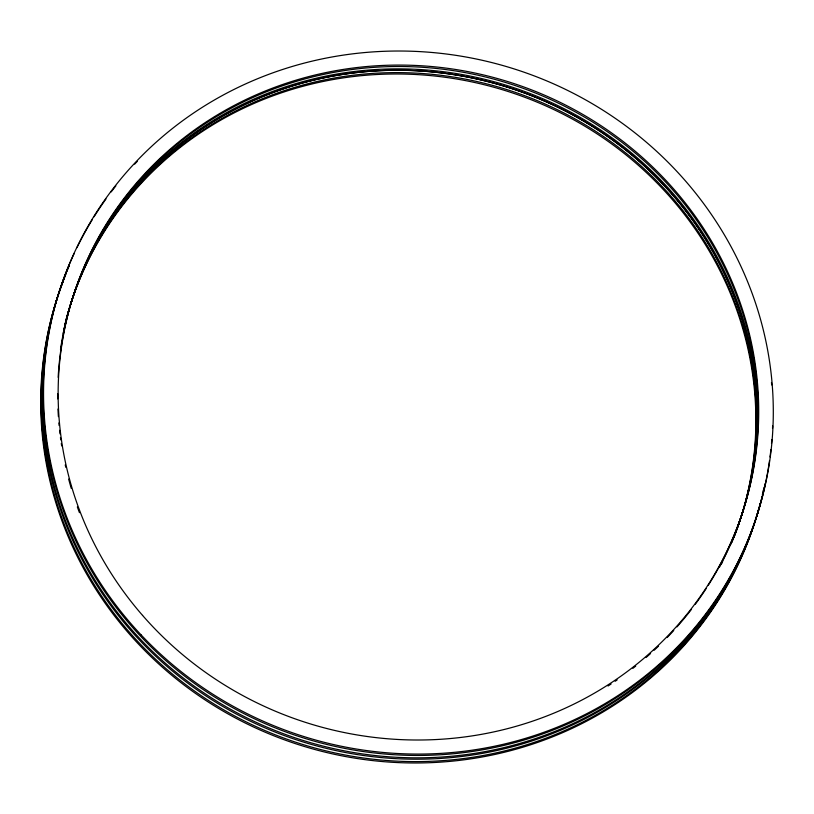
<?xml version="1.0" encoding="UTF-8"?>
<svg xmlns="http://www.w3.org/2000/svg" width="814" height="814" viewBox="0 0 814 814"><rect width="100%" height="100%" fill="white"/><g stroke="black" fill="none" stroke-linecap="round" stroke-linejoin="round"><path stroke-width="1.22" d="M760.286 503.245A366.361 349.979 17.7 0 1 295.482 742.144A366.361 349.979 17.7 0 1 66.331 273.087M763.44 489.865A366.361 349.979 17.7 0 1 762.362 494.749M758.953 508.038A366.361 349.979 17.7 0 1 296.53 744.016A366.361 349.979 17.7 0 1 63.472 280.515M64.591 325.966A351.709 335.978 17.7 0 1 509.717 90.496A351.709 335.978 17.7 0 1 731.867 542.185M66.331 318.773A351.709 335.978 17.7 0 1 509.91 92.084A351.709 335.978 17.7 0 1 734.248 536.518M63.93 329.792A351.709 335.978 17.7 0 1 509.208 87.759A351.709 335.978 17.7 0 1 731.145 543.335M60.49 349.491A351.709 335.978 17.7 0 1 512.8 87.352A351.709 335.978 17.7 0 1 719.576 566.971M58.16 377.34A351.709 335.978 17.7 0 1 510.409 83.995A351.709 335.978 17.7 0 1 708.221 585.388M706.165 588.583A351.709 335.978 17.7 0 1 695.339 604.212M691.524 609.279A351.709 335.978 17.7 0 1 676.973 626.912M673.748 630.504A351.709 335.978 17.7 0 1 667.124 637.555M658.546 646.102A351.709 335.978 17.7 0 1 654.13 650.254M650.549 653.53A351.709 335.978 17.7 0 1 646.001 657.549M635.734 666.086A351.709 335.978 17.7 0 1 632.865 668.355M617.175 679.894A351.709 335.978 17.7 0 1 615.16 681.277M611.1 683.994A351.709 335.978 17.7 0 1 608.038 685.999M79.457 512.678A351.709 335.978 17.7 0 1 77.34 506.959M71.276 488.441A351.709 335.978 17.7 0 1 68.651 479.08M65.761 467.287A351.709 335.978 17.7 0 1 65.232 464.926M61.661 445.879A351.709 335.978 17.7 0 1 61.294 443.477M60.775 439.886A351.709 335.978 17.7 0 1 60.45 437.494M60.002 433.893A351.709 335.978 17.7 0 1 59.595 430.291M59.107 425.488A351.709 335.978 17.7 0 1 58.873 422.954M58.394 416.626A351.709 335.978 17.7 0 1 57.977 409.015M57.702 398.87A351.709 335.978 17.7 0 1 57.682 393.803M765.18 483.587A366.361 349.979 17.7 0 1 302.442 740.231A366.361 349.979 17.7 0 1 69.373 264.937M762.006 497.049A366.361 349.979 17.7 0 1 300.824 741.239A366.361 349.979 17.7 0 1 65.13 275.58M66.524 272.09A366.361 349.979 17.7 0 1 69.434 265.161M764.234 487.372A366.361 349.979 17.7 0 1 763.43 491.005M63.156 333.435A351.709 335.978 17.7 0 1 508.597 87.495A351.709 335.978 17.7 0 1 730.158 545.594M722.639 561.599A351.709 335.978 17.7 0 1 721.489 563.858M769.515 460.632A366.361 349.979 17.7 0 1 308.608 739.509A366.361 349.979 17.7 0 1 74.237 253.358M76.954 247.66A366.361 349.979 17.7 0 1 92.084 219.994M94.068 216.768A366.361 349.979 17.7 0 1 105.993 198.972M111.223 191.89A366.361 349.979 17.7 0 1 115.853 185.918M134.676 164.123A366.361 349.979 17.7 0 1 137.271 161.396M771.469 382.468A366.361 349.979 17.7 0 1 771.682 384.93M772.628 425.854A366.361 349.979 17.7 0 1 772.527 428.368M771.825 439.662A366.361 349.979 17.7 0 1 771.509 443.416M770.889 449.654A366.361 349.979 17.7 0 1 770.013 456.969M141.26 635.062A366.361 349.979 17.7 0 0 757.224 514.601A366.361 349.979 17.7 0 0 326.78 57.967A366.361 349.979 17.7 0 0 141.26 635.062M142.572 615.415A351.709 335.978 17.7 0 0 738.878 522.883A351.709 335.978 17.7 0 0 343.823 69.332A351.709 335.978 17.7 0 0 142.572 615.415"/></g></svg>
